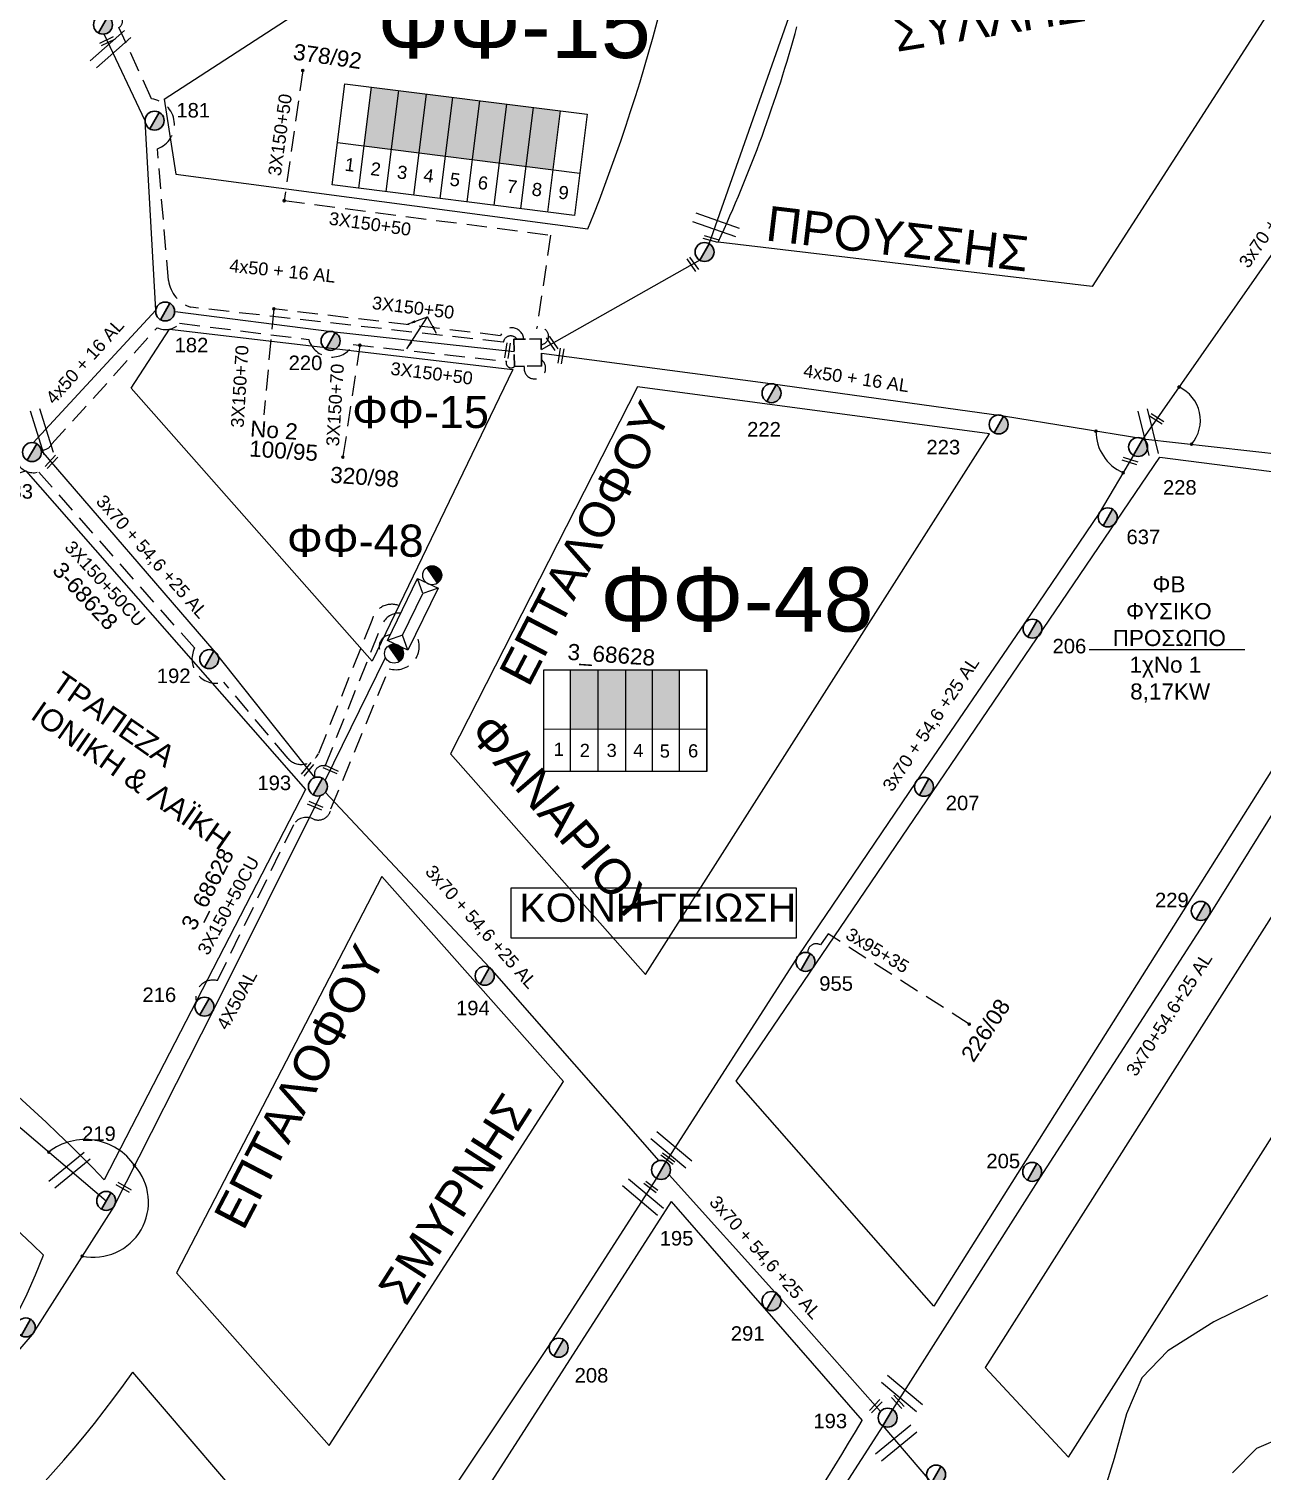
# Model space of a CAD drawing. Header units: millimetres. Extents: x 1421 to 7547, y 822 to 1863.
# Drawn here: x 5862.7 to 6016, y 1418.7 to 1597.9 of the extents above; entities that cross this region are included whole.
import ezdxf
from ezdxf.enums import TextEntityAlignment as Align

# ---------------------------------------------------------------- set-up
doc = ezdxf.new("R2010")
doc.units = ezdxf.units.MM
doc.linetypes.add('DASHED', pattern=[19.05, 12.7, -6.35])
doc.layers.get('0').update_dxf_attribs({"lineweight": 30})
for name, color, linetype, lineweight in [('4x50+13_5', 7, 'Continuous', 30), ('Pillar OTE', 7, 'Continuous', 30), ('TEXT_ΚΑΛΩΔΙΩΝ', 7, 'Continuous', 30), ('Άγνωστο εναέριο καλώδιο', 7, 'Continuous', 30), ('Άγνωστο Υπόγειο Καλώδιο', 7, 'DASHED', 30), ('Γυμνά εναέρια ΧΤ και ΦΟΠ (3Φ)   4x50+16AL', 7, 'Continuous', 30), ('Επιγραφές - Σχήματα', 7, 'Continuous', 30), ('Καλωδια Χ.Τ 3x95+35', 7, 'DASHED', 30), ('Καλώδια ΧΤ   3x150+50CU', 7, 'DASHED', 30), ('Καλώδια ΧΤ   3x150+70AL', 7, 'DASHED', 30), ('Μηχανική τομή', 7, 'Continuous', 30), ('Περίπτερο', 7, 'Continuous', 30), ('Στύλος ΦΜ', 7, 'Continuous', 30), ('Στύλος ΦΜ @ 1', 7, 'Continuous', 30), ('Συνδέσεις', 7, 'Continuous', 30), ('Συνεστραμμένα ΧΤ   3x70+54.6+25 AL', 7, 'SYN_LINE', 30), ('Τομή', 7, 'Continuous', 30), ('Υποσταθμός εναέριος 2 στύλων', 7, 'Continuous', 30), ('Υποσταθμός πόλεως', 7, 'Continuous', 30), ('Υπόβαθρο ΔΕΗ', 7, 'Continuous', 30)]:
    doc.layers.add(name, color=color, linetype=linetype, lineweight=lineweight)
doc.styles.add('arial', font='arial.ttf')
doc.styles.get("Standard").update_dxf_attribs({"font": 'arial.ttf'})
doc.linetypes.add('FRIDI', pattern='A,0.5,-0.001,["|",Standard,S=0.5,R=0,X=0,Y=0.16],-0.001', length=0.502)
doc.linetypes.add('SYN_LINE', pattern='A,0.5,-0.0001,["/\\/\\/\\/",Standard,S=0.1,R=0,X=0,Y=-0.05],-0.25', length=0.7501)
doc.dimstyles.new('ISO-25', dxfattribs={"dimtxt": 2.5, "dimasz": 2.5, "dimexe": 1.25, "dimexo": 0.625, "dimtad": 1, "dimtxsty": 'Standard', "dimcen": 2.5, "dimadec": 0, "dimazin": 0, "dimtfac": 1, "dimtmove": 0, "dimatfit": 3, "dimfxl": 1, "dimarcsym": 0})

# ---------------------------------------------------------------- blocks, each defined once
blk = doc.blocks.new('ΥΠΑΡΧΩΝ ΤΣΙΜΕΝΤΕΝΙΟΣ ΣΤΥΛΟΣ')
at = {"layer": 'Στύλος ΦΜ'}
blk.add_hatch(color=7, dxfattribs=at).paths.add_polyline_path([(-1.29, -2.28, 0.574793), (2.62, 0, 0.268822), (1.3, 2.27)])
at = {"layer": 'Στύλος ΦΜ', "color": 7}
blk.add_line((-1.29, -2.28), (1.3, 2.27), dxfattribs=at)
blk.add_circle((0, 0), 2.62, dxfattribs=at)
at = {"layer": 'Στύλος ΦΜ', "flags": 4}
for tag, p in [('ΑΡΙΘΜΟΣ', (-4.68, 8.05)), ('ΤΥΠΟΣ', (-4.91, 3.03))]:
    blk.add_attdef(tag, p, '', height=4, dxfattribs=at)
blk = doc.blocks.new('PILLAR YPOSTATHMOU')
at = {"layer": 'Περίπτερο', "ltscale": 40}
for points in [[(540.43, 2525.12), (540.43, 2526.01), (541.51, 2526.01)], [(541.59, 2523.53), (540.43, 2523.53), (540.43, 2524.86)], [(541.82, 2526.01), (542.91, 2526.01), (542.91, 2524.95)], [(542.91, 2524.59), (542.91, 2523.53), (541.92, 2523.53)]]:
    blk.add_lwpolyline(points, dxfattribs=at)
blk = doc.blocks.new('ΤΟΜΗ')
at = {"layer": 'Τομή', "lineweight": -3, "ltscale": 40}
for p, q in [((-11.37, 1.1), (11.37, 1.1)), ((11.37, -3.57), (-11.37, -3.57))]:
    blk.add_line(p, q, dxfattribs=at)
blk = doc.blocks.new('ΜΗΧΑΝΙΚΗ ΤΟΜΗ')
at = {"layer": 'Μηχανική τομή', "lineweight": -3, "ltscale": 40}
for p, q in [((-3.78, 1.15), (3.8, 1.15)), ((3.8, -0.4), (-3.78, -0.4))]:
    blk.add_line(p, q, dxfattribs=at)
blk = doc.blocks.new('_ΣΥΝΔΕΣΗ')
at = {"layer": 'Συνδέσεις', "linetype": 'SYN_LINE', "ltscale": 40}
blk.add_hatch(color=256, dxfattribs=at).paths.add_polyline_path([(0.5, -0.01, 1), (-0.5, -0.01, 1)])
at = {"layer": 'Συνδέσεις'}
blk.add_circle((0, -0.01), 0.5, dxfattribs=at)
blk = doc.blocks.new('ΥΠΟΣΤΑΘΜΟΣ ΕΝΑΕΡΙΟΣ ΕΠΙ 2 ΣΤΥΛΩΝ')
at = {"layer": 'Υποσταθμός εναέριος 2 στύλων', "linetype": 'Continuous', "lineweight": -3}
for points in [[(-11.97, -2.11, 0.574793), (-8.45, -0.07, 0.268822), (-9.64, 1.98)], [(9.68, -2.15, 0.574793), (13.19, -0.1, 0.268822), (12.01, 1.95)]]:
    blk.add_hatch(color=256, dxfattribs=at).paths.add_polyline_path(points)
for p, q in [((-11.97, -2.11), (-9.64, 1.98)), ((9.68, -2.15), (12.01, 1.95))]:
    blk.add_line(p, q, dxfattribs=at)
for centre in [(-10.81, -0.07), (10.84, -0.1)]:
    blk.add_circle(centre, 2.36, dxfattribs=at)
at = {"layer": 'Υποσταθμός πόλεως', "linetype": 'Continuous', "lineweight": -3, "ltscale": 40}
blk.add_lwpolyline([(-8.57, 2.82), (8.57, 2.82), (8.57, -2.82), (-8.57, -2.82)], close=True, dxfattribs=at)
for points in [[(-5.75, 0), (-8.57, 2.82)], [(-8.57, -2.82), (-5.75, 0)], [(-5.75, 0), (5.75, 0)], [(5.75, 0), (8.57, 2.82)], [(8.57, -2.82), (5.75, 0)]]:
    blk.add_lwpolyline(points, dxfattribs=at)
at = {"layer": 'Υποσταθμός εναέριος 2 στύλων', "ltscale": 40, "flags": 1}
for tag, p in [('ΜΕΤΑΣΧΗΜΑΤΙΣΜΟΣ', (14.09, 2.51)), ('ΙΣΧΥΣ', (14.07, -0.28)), ('ΑΡΙΘΜΟΣ', (14.19, -3))]:
    blk.add_attdef(tag, p, '', height=1.8, dxfattribs=at)

msp = doc.modelspace()

# ---------------------------------------------------------------- hatches: boundary and pattern name
at = {"layer": 'Καλώδια ΧΤ   3x150+50CU', "linetype": 'DASHED', "lineweight": -3, "ltscale": 0.2}
h = msp.add_hatch(color=2, dxfattribs=at)
h.dxf.hatch_style = 1
h.paths.add_polyline_path([(5904.37, 1583.31), (5907.78, 1582.88), (5908.7, 1590.19), (5905.29, 1590.62)])
h = msp.add_hatch(color=133, dxfattribs=at)
h.dxf.hatch_style = 1
h.paths.add_polyline_path([(5907.78, 1582.88), (5911.2, 1582.45), (5912.11, 1589.76), (5908.7, 1590.19)])
h = msp.add_hatch(color=5, dxfattribs=at)
h.dxf.hatch_style = 1
h.paths.add_polyline_path([(5915.38, 1589.35), (5912.11, 1589.76), (5911.2, 1582.45), (5914.47, 1582.04)])
h = msp.add_hatch(color=85, dxfattribs=at)
h.dxf.hatch_style = 1
h.paths.add_polyline_path([(5917.83, 1581.61), (5918.74, 1588.93), (5915.38, 1589.35), (5914.47, 1582.04)])
h = msp.add_hatch(color=27, dxfattribs=at)
h.dxf.hatch_style = 1
h.paths.add_polyline_path([(5922.11, 1588.51), (5918.74, 1588.93), (5917.83, 1581.61), (5921.2, 1581.19)])
h = msp.add_hatch(color=30, dxfattribs=at)
h.dxf.hatch_style = 1
h.paths.add_polyline_path([(5925.43, 1588.09), (5922.11, 1588.51), (5921.2, 1581.19), (5924.51, 1580.77)])
h = msp.add_hatch(color=173, dxfattribs=at)
h.dxf.hatch_style = 1
h.paths.add_polyline_path([(5924.51, 1580.77), (5927.87, 1580.35), (5928.79, 1587.67), (5925.43, 1588.09)])
h = msp.add_hatch(color=27, dxfattribs=at)
h.dxf.hatch_style = 1
h.paths.add_polyline_path([(5930.02, 1510.89), (5933.46, 1510.89), (5933.46, 1518.25), (5930.02, 1518.25)])
h = msp.add_hatch(color=30, dxfattribs=at)
h.dxf.hatch_style = 1
h.paths.add_polyline_path([(5933.46, 1510.89), (5936.9, 1510.89), (5936.9, 1518.25), (5933.46, 1518.25)])
h = msp.add_hatch(color=133, dxfattribs=at)
h.dxf.hatch_style = 1
h.paths.add_polyline_path([(5940.19, 1518.25), (5936.9, 1518.25), (5936.9, 1510.89), (5940.19, 1510.88)])
h = msp.add_hatch(color=6, dxfattribs=at)
h.dxf.hatch_style = 1
h.paths.add_polyline_path([(5943.58, 1510.88), (5943.58, 1518.25), (5940.19, 1518.25), (5940.19, 1510.88)])

# ---------------------------------------------------------------- linework, layer by layer
at = {"color": 10, "lineweight": -3, "ltscale": 0.2}
msp.add_line((5994.48, 1520.75), (6013.81, 1520.75), dxfattribs=at)
at = {"color": 2, "lineweight": -3, "ltscale": 0.2}
msp.add_lwpolyline([(5946.09, 1569.12), (5926.39, 1558)], dxfattribs=at)
at = {"layer": '4x50+13_5', "color": 30, "lineweight": -3, "ltscale": 0.2}
msp.add_lwpolyline([(5898.91, 1502.59), (5885.65, 1476), (5873.28, 1451.58), (5863.11, 1435.66), (5845.32, 1415.05), (5831.07, 1394.01), (5818.72, 1378.18)], dxfattribs=at)
at = {"layer": '4x50+13_5', "color": 2, "lineweight": -3, "ltscale": 0.2}
msp.add_lwpolyline([(5819.51, 1491.49), (5847.19, 1473.69), (5872.32, 1452.26)], dxfattribs=at)
at = {"layer": 'Pillar OTE', "lineweight": -3, "ltscale": 40}
for points in [[(5900.41, 1578.49), (5901.98, 1591.03), (5932.08, 1587.26), (5930.51, 1574.69), (5900.41, 1578.49)], [(5903.71, 1578.07), (5905.29, 1590.62)], [(5907.13, 1577.64), (5908.7, 1590.19)], [(5910.54, 1577.21), (5912.11, 1589.76)], [(5913.81, 1576.8), (5915.38, 1589.35)], [(5917.17, 1576.37), (5918.74, 1588.93)], [(5920.54, 1575.95), (5922.11, 1588.51)], [(5923.85, 1575.53), (5925.43, 1588.09)], [(5927.21, 1575.1), (5928.79, 1587.67)], [(5901.07, 1583.73), (5931.16, 1579.93)], [(5926.69, 1505.61), (5926.69, 1518.25), (5946.98, 1518.25), (5946.98, 1505.59), (5926.69, 1505.62)], [(5930.02, 1505.61), (5930.02, 1518.25)], [(5933.46, 1505.61), (5933.46, 1518.25)], [(5936.9, 1505.6), (5936.9, 1518.25)], [(5940.19, 1505.6), (5940.19, 1518.25)], [(5943.58, 1505.6), (5943.58, 1518.25)], [(5946.98, 1505.59), (5946.98, 1518.25)], [(5926.69, 1510.9), (5946.98, 1510.88)]]:
    msp.add_lwpolyline(points, dxfattribs=at)
at = {"layer": 'Άγνωστο εναέριο καλώδιο', "color": 30, "lineweight": -3, "ltscale": 0.2}
msp.add_lwpolyline([(5947.26, 1571.16), (5960.81, 1609.65)], dxfattribs=at)
at = {"layer": 'Άγνωστο Υπόγειο Καλώδιο', "color": 27, "lineweight": -3, "ltscale": 0.2}
msp.add_lwpolyline([(5899.54, 1506.28), (5906.58, 1523.83)], dxfattribs=at)
for centre, radius, start, end in [((5908.79, 1522.9), 2.39, 86.4078, 157.1317), ((5899.26, 1505.25), 1.07, 74.7515, 201.465)]:
    msp.add_arc(centre, radius, start, end, dxfattribs=at)
at = {"layer": 'Γυμνά εναέρια ΧΤ και ΦΟΠ (3Φ)   4x50+16AL', "color": 5, "linetype": 'SYN_LINE', "lineweight": -3, "ltscale": 10}
msp.add_lwpolyline([(6035.04, 1621.3), (6033.47, 1592.73), (6020.09, 1574.03), (6001.15, 1546.94)], dxfattribs=at)
at = {"layer": 'Γυμνά εναέρια ΧΤ και ΦΟΠ (3Φ)   4x50+16AL', "color": 5, "lineweight": -3, "ltscale": 0.2}
for points in [[(5863.25, 1546.45), (5878.49, 1562.92), (5877.17, 1586.42), (5872.06, 1597.21)], [(5880.88, 1562.73), (5900.3, 1560.28), (5923.01, 1557.8)], [(6001.15, 1546.94), (6023.3, 1544.43), (6042.42, 1541.98)]]:
    msp.add_lwpolyline(points, dxfattribs=at)
at = {"layer": 'Γυμνά εναέρια ΧΤ και ΦΟΠ (3Φ)   4x50+16AL', "color": 133, "lineweight": -3, "ltscale": 0.2}
msp.add_lwpolyline([(6001.15, 1546.94), (5983.82, 1549.74), (5954.87, 1553.77), (5926.4, 1557.55)], dxfattribs=at)
at = {"layer": 'Γυμνά εναέρια ΧΤ και ΦΟΠ (3Φ)   4x50+16AL', "color": 30, "linetype": 'DASHED', "lineweight": -2, "ltscale": 0.2}
msp.add_arc((5925.59, 1555.71), 1.34, 170.5296, 51.8744, dxfattribs=at)
at = {"layer": 'Επιγραφές - Σχήματα', "color": 190, "lineweight": -3}
msp.add_lwpolyline([(5922.6, 1484.93), (5958.11, 1484.93), (5958.11, 1491.11), (5922.6, 1491.11)], close=True, dxfattribs=at)
at = {"layer": 'Καλωδια Χ.Τ 3x95+35', "lineweight": -3, "ltscale": 0.2}
msp.add_lwpolyline([(5979.58, 1474.22), (5962.02, 1485.43), (5961.07, 1484.06, 0.60692), (5959.51, 1483.09, -1.983563)], format="xyb", dxfattribs=at)
at = {"layer": 'Καλώδια ΧΤ   3x150+50CU', "color": 27, "lineweight": -3, "ltscale": 0.2}
msp.add_lwpolyline([(5923.38, 1559.3, 0.678743), (5921.67, 1558.93), (5882.86, 1563.27, -0.290669), (5880.07, 1566.6), (5878.68, 1582.96, 0.796108), (5877.96, 1589.16), (5873.91, 1598.03, 1.231853), (5872.52, 1599.41)], format="xyb", dxfattribs=at)
at = {"layer": 'Καλώδια ΧΤ   3x150+50CU', "color": 2, "lineweight": -3, "ltscale": 0.2}
for points in [[(5896.74, 1592.69), (5894.45, 1576.52)], [(5894.45, 1576.52), (5927.55, 1572.23), (5925.81, 1560.61)]]:
    msp.add_lwpolyline(points, dxfattribs=at)
at = {"layer": 'Καλώδια ΧΤ   3x150+50CU', "color": 85, "lineweight": -3, "ltscale": 0.2}
msp.add_lwpolyline([(5924.21, 1559.31, 0.813838), (5921.32, 1559.74), (5893.15, 1563.07)], format="xyb", dxfattribs=at)
at = {"layer": 'Καλώδια ΧΤ   3x150+50CU', "color": 173, "lineweight": -3, "ltscale": 0.2}
msp.add_lwpolyline([(5864.25, 1545.53, 0.293719), (5865.57, 1546.29), (5878.65, 1560.74, 0.338089), (5881.45, 1561.29), (5897.49, 1559.27, 0.66861), (5903.01, 1558.64), (5922.06, 1556.56, 0.791504), (5923.05, 1555.91)], format="xyb", dxfattribs=at)
at = {"layer": 'Καλώδια ΧΤ   3x150+50CU', "color": 133, "lineweight": -3, "ltscale": 0.2}
msp.add_lwpolyline([(5908.71, 1526.21, 0.460935), (5905.33, 1524.36), (5898.69, 1507.8, -0.522301), (5894.92, 1507.2), (5886.94, 1516.72, -0.668658), (5883.31, 1520.95), (5863.93, 1542.81, -0.298525), (5861.49, 1543.59), (5834.34, 1535.15, -0.409222), (5832.88, 1533.5), (5829.44, 1523.55), (5850.42, 1517.05)], format="xyb", dxfattribs=at)
at = {"layer": 'Καλώδια ΧΤ   3x150+50CU', "color": 30, "lineweight": -3, "ltscale": 0.2}
msp.add_lwpolyline([(5886.16, 1479.63), (5895.65, 1499.08, -0.390311), (5898.15, 1499.66, 0.471789), (5900.25, 1500.97), (5907.47, 1518.38)], format="xyb", dxfattribs=at)
at = {"layer": 'Καλώδια ΧΤ   3x150+50CU', "color": 2, "lineweight": -3, "ltscale": 0.2}
msp.add_arc((5926.26, 1559.67), 1.04, 276.5074, 115.924, dxfattribs=at)
at = {"layer": 'Καλώδια ΧΤ   3x150+50CU', "color": 6, "lineweight": -3, "ltscale": 0.2}
msp.add_arc((5907.76, 1521.08), 1.52, 94.8658, 240.9627, dxfattribs=at)
at = {"layer": 'Καλώδια ΧΤ   3x150+50CU', "color": 30, "lineweight": -3, "ltscale": 0.2}
for centre, radius, start, end in [((5908.31, 1521.17), 2.92, 253.2229, 31.3881), ((5885.6, 1477.56), 2.14, 74.8074, 193.5841)]:
    msp.add_arc(centre, radius, start, end, dxfattribs=at)
at = {"layer": 'Καλώδια ΧΤ   3x150+70AL', "color": 85, "lineweight": -3, "ltscale": 0.2}
msp.add_lwpolyline([(5893.15, 1563.07), (5891.91, 1549.93)], dxfattribs=at)
at = {"layer": 'Καλώδια ΧΤ   3x150+70AL', "color": 173, "lineweight": -3, "ltscale": 0.2}
msp.add_lwpolyline([(5903.84, 1558.54), (5901.74, 1544.67)], dxfattribs=at)
at = {"layer": 'Συνεστραμμένα ΧΤ   3x70+54.6+25 AL', "color": 27, "linetype": 'SYN_LINE', "lineweight": -3, "ltscale": 20}
msp.add_lwpolyline([(5898.26, 1504.85), (5885.72, 1520.59), (5864.25, 1545.53)], dxfattribs=at)
at = {"layer": 'Συνεστραμμένα ΧΤ   3x70+54.6+25 AL', "color": 133, "linetype": 'SYN_LINE', "lineweight": -3, "ltscale": 20}
for points in [[(5999.98, 1544.9), (5995.73, 1537.71), (5986.49, 1524.06), (5972.94, 1504.3), (5958.32, 1482.71), (5941.85, 1457.13)], [(5968.85, 1424.3), (5960.76, 1411.76), (5952.62, 1400.66), (5935.2, 1380.22), (5918.68, 1363.14), (5899.14, 1342.25), (5879.04, 1323.55)]]:
    msp.add_lwpolyline(points, dxfattribs=at)
at = {"layer": 'Συνεστραμμένα ΧΤ   3x70+54.6+25 AL', "color": 30, "lineweight": -3, "ltscale": 20}
msp.add_lwpolyline([(6041.26, 1539.93), (6024.97, 1512.75), (6009.45, 1487.88), (5988.37, 1455.21), (5970.02, 1426.35)], dxfattribs=at)
at = {"layer": 'Συνεστραμμένα ΧΤ   3x70+54.6+25 AL', "color": 6, "linetype": 'SYN_LINE', "lineweight": -3, "ltscale": 20}
for points in [[(5899.55, 1504.47), (5907.02, 1519.76)], [(5899.56, 1503.01), (5919.94, 1481.25), (5940.98, 1457.25)], [(5942.27, 1455.49), (5956.15, 1440.1), (5968.54, 1426.1)]]:
    msp.add_lwpolyline(points, dxfattribs=at)
at = {"layer": 'Συνεστραμμένα ΧΤ   3x70+54.6+25 AL', "color": 5, "linetype": 'SYN_LINE', "lineweight": -3, "ltscale": 20}
msp.add_lwpolyline([(5940.69, 1455.08), (5927.58, 1434.68), (5910.3, 1408.83), (5896.27, 1390.39), (5874.7, 1362.17), (5852.02, 1335.44)], dxfattribs=at)
at = {"layer": 'Συνεστραμμένα ΧΤ   3x70+54.6+25 AL', "color": 85, "lineweight": -3, "ltscale": 20}
msp.add_lwpolyline([(5968.85, 1424.3), (5974.86, 1417.24), (6004.92, 1386.41)], dxfattribs=at)
at = {"layer": 'Υπόβαθρο ΔΕΗ', "lineweight": -3, "ltscale": 0.2}
for points in [[(5879.52, 1589.14), (5947.11, 1633)], [(5981.53, 1431.55), (5991.91, 1420.44), (6121.72, 1624.71), (6102.72, 1622.34), (5981.53, 1431.55)], [(6022.24, 1608.44), (5994.83, 1565.85), (5948.36, 1571.38)], [(5879.52, 1589.14), (5880.99, 1579.83), (5932.18, 1573.02)], [(5875.43, 1553.22), (5880.17, 1560.55), (5922.87, 1555.56), (5905.39, 1519.33), (5875.43, 1553.22)], [(5982.09, 1547.54), (5938.35, 1553.4), (5915.12, 1507.78), (5939.34, 1480.39)], [(5939.34, 1480.39), (5982.09, 1547.54)], [(5834.2, 1534.41), (5862.32, 1542.94), (5897.09, 1503.35), (5872.07, 1454.88)], [(5906.59, 1492.56), (5881.05, 1443.32)], [(5900.05, 1421.87), (5929.16, 1467.08), (5906.59, 1492.56)], [(5942.54, 1452.17), (5913.41, 1406.83), (5934.93, 1382.92)], [(5942.54, 1452.17), (5966.25, 1424.97)], [(5881.05, 1443.32), (5900.05, 1421.87)], [(5893.55, 1410.02), (5875.63, 1430.97)]]:
    msp.add_lwpolyline(points, dxfattribs=at)
msp.add_lwpolyline([(6003.24, 1544.65), (6038.83, 1540.08), (5975.16, 1439.2), (5950.61, 1467.14)], close=True, dxfattribs=at)
at = {"layer": 'Υπόβαθρο ΔΕΗ', "linetype": 'FRIDI', "lineweight": -3, "ltscale": 0.5}
for points in [[(6016.62, 1440.51), (6009.96, 1437.22), (6004.24, 1433.62), (6001.01, 1430.3), (5999.13, 1425.83), (5997.57, 1420.28), (5995.45, 1413.47)], [(6012.29, 1418.46), (6015.32, 1421.53), (6018.59, 1422.94)]]:
    msp.add_lwpolyline(points, dxfattribs=at)
at = {"layer": 'Υπόβαθρο ΔΕΗ', "lineweight": -3, "ltscale": 0.2}
for centre, radius, start, end in [((5727.4, 1655.84), 220.9, 337.9804, 354.065), ((5795.37, 1642.58), 168.75, 335.0404, 344.7289), ((5740.14, 1329.08), 182.3, 43.6381, 64.0435), ((5717.32, 1292.87), 212.07, 46.0416, 62.3551), ((5806.15, 1467.22), 62.27, 264.6981, 339.6146), ((5763.39, 1510.01), 137.27, 298.3846, 324.8453), ((5766.44, 1541.12), 231.11, 316.8043, 329.8315)]:
    msp.add_arc(centre, radius, start, end, dxfattribs=at)
at = {"layer": 'Υπόβαθρο ΔΕΗ', "lineweight": -3}
for centre, radius, start, end in [((6003.71, 1549.22), 4.58, 319.692, 65.0408), ((6000.92, 1547.87), 5.6, 179.8892, 246.6267), ((5869.73, 1452.5), 7.39, 34.135, 127.8906), ((5870.74, 1452.1), 6.84, 258.2118, 41.6409)]:
    msp.add_arc(centre, radius, start, end, dxfattribs=at)
at = {"layer": 'Υπόβαθρο ΔΕΗ', "lineweight": -3, "ltscale": 0.2}
msp.add_spline([(6059.32, 1427.26), (6039.08, 1423.45), (6021.8, 1411.19), (6008.49, 1391.75), (6005.12, 1379.4), (6002.87, 1368.9), (5996.46, 1351.24), (5990.29, 1339.43), (5985.3, 1332.49), (5969.38, 1313.74), (5956.85, 1301.09)], degree=3, dxfattribs=at)

# ---------------------------------------------------------------- block references
at = {"color": 10, "lineweight": -3, "xscale": 1.362583628674249, "yscale": 1.362583628674249, "zscale": 1.362583628674249, "rotation": 91.08875664499475}
msp.add_blockref('PILLAR YPOSTATHMOU', (9378.32, 885.07), dxfattribs=at)
at = {"layer": 'Μηχανική τομή', "lineweight": -3}
for p, xscale, yscale, zscale, rotation in [((5872.52, 1596.24), 0.249999999999919, 0.249999999999919, 0.249999999999919, 26.05511345296105), ((5947.44, 1571.66), 0.2499999999999189, 0.2499999999999189, 0.2499999999999189, 343.9213408094122), ((5945.13, 1568.57), 0.249999999999919, 0.249999999999919, 0.249999999999919, 304.8031447792123), ((5922.1, 1557.91), 0.249999999999919, 0.249999999999919, 0.249999999999919, 260.6040800444116), ((5927.67, 1558.74), 0.2499999999999189, 0.2499999999999189, 0.2499999999999189, 304.8031447792123), ((5928.74, 1557.24), 0.249999999999919, 0.249999999999919, 0.249999999999919, 260.6040800444116), ((6002.81, 1549.34), 0.2499999999999189, 0.2499999999999189, 0.2499999999999189, 327.882493656084), ((5865.44, 1544.14), 0.2499999999999189, 0.2499999999999189, 0.2499999999999189, 227.136384992309), ((5999.51, 1544.09), 0.249999999999919, 0.249999999999919, 0.249999999999919, 341.2081600888544), ((5897.26, 1505.95), 0.249999999999919, 0.249999999999919, 0.249999999999919, 230.2880211093091), ((5900.26, 1505.95), 0.249999999999919, 0.249999999999919, 0.249999999999919, 155.9345880576748), ((5898.34, 1501.45), 0.2499999999999189, 0.2499999999999189, 0.2499999999999189, 157.3804598297301), ((5942.06, 1457.45), 0.249999999999919, 0.249999999999919, 0.249999999999919, 323.4404315544538), ((5874.44, 1453.87), 0.249999999999919, 0.249999999999919, 0.249999999999919, 330.0314030871614), ((5939.95, 1453.93), 0.249999999999919, 0.249999999999919, 0.249999999999919, 323.4404315544538), ((5970.62, 1427.23), 0.249999999999919, 0.249999999999919, 0.249999999999919, 312.7666012036127), ((5968.02, 1426.7), 0.2499999999999189, 0.2499999999999189, 0.2499999999999189, 46.38539799431204)]:
    msp.add_blockref('ΜΗΧΑΝΙΚΗ ΤΟΜΗ', p, dxfattribs=dict(at, xscale=xscale, yscale=yscale, zscale=zscale, rotation=rotation))
at = {"layer": 'Στύλος ΦΜ @ 1', "lineweight": -3, "ltscale": 40}
ref = msp.add_blockref('ΥΠΑΡΧΩΝ ΤΣΙΜΕΝΤΕΝΙΟΣ ΣΤΥΛΟΣ', (5871.93, 1598.38), dxfattribs=dict(at, xscale=0.4499999999998181, yscale=0.4499999999998181, zscale=0.4499999999998181))
ref.add_attrib('ΤΥΠΟΣ', '180', (5869.24, 1602.14), dxfattribs={"layer": 'Στύλος ΦΜ', "height": 1.8, "flags": 4})
ref = msp.add_blockref('ΥΠΑΡΧΩΝ ΤΣΙΜΕΝΤΕΝΙΟΣ ΣΤΥΛΟΣ', (5878.34, 1586.46), dxfattribs=dict(at, xscale=0.4499999999998181, yscale=0.4499999999998181, zscale=0.4499999999998181))
ref.add_attrib('ΤΥΠΟΣ', '181', (5881.04, 1586.85), dxfattribs={"layer": 'Στύλος ΦΜ', "height": 1.8, "flags": 4})
at = {"layer": 'Στύλος ΦΜ @ 1', "lineweight": -3, "ltscale": 40, "xscale": 0.4499999999998181, "yscale": 0.4499999999998181, "zscale": 0.4499999999998181}
for p in [(5946.68, 1570.14), (5862.33, 1436.54)]:
    msp.add_blockref('ΥΠΑΡΧΩΝ ΤΣΙΜΕΝΤΕΝΙΟΣ ΣΤΥΛΟΣ', p, dxfattribs=at)
at = {"layer": 'Στύλος ΦΜ @ 1', "lineweight": -3, "ltscale": 40}
ref = msp.add_blockref('ΥΠΑΡΧΩΝ ΤΣΙΜΕΝΤΕΝΙΟΣ ΣΤΥΛΟΣ', (5879.65, 1562.75), dxfattribs=dict(at, xscale=0.4499999999998181, yscale=0.4499999999998181, zscale=0.4499999999998181))
ref.add_attrib('ΤΥΠΟΣ', '182', (5880.82, 1557.68), dxfattribs={"layer": 'Στύλος ΦΜ', "height": 1.8, "flags": 4})
ref = msp.add_blockref('ΥΠΑΡΧΩΝ ΤΣΙΜΕΝΤΕΝΙΟΣ ΣΤΥΛΟΣ', (5900.21, 1559.1), dxfattribs=dict(at, xscale=0.4499999999998181, yscale=0.4499999999998181, zscale=0.4499999999998181))
ref.add_attrib('ΤΥΠΟΣ', '220', (5894.99, 1555.47), dxfattribs={"layer": 'Στύλος ΦΜ', "height": 1.8, "flags": 4})
ref = msp.add_blockref('ΥΠΑΡΧΩΝ ΤΣΙΜΕΝΤΕΝΙΟΣ ΣΤΥΛΟΣ', (5955, 1552.6), dxfattribs=dict(at, xscale=0.4499999999998181, yscale=0.4499999999998181, zscale=0.4499999999998181))
ref.add_attrib('ΤΥΠΟΣ', '222', (5951.97, 1547.22), dxfattribs={"layer": 'Στύλος ΦΜ', "height": 1.8, "flags": 4})
ref = msp.add_blockref('ΥΠΑΡΧΩΝ ΤΣΙΜΕΝΤΕΝΙΟΣ ΣΤΥΛΟΣ', (5983.23, 1548.72), dxfattribs=dict(at, xscale=0.4499999999998181, yscale=0.4499999999998181, zscale=0.4499999999998181))
ref.add_attrib('ΤΥΠΟΣ', '223', (5974.25, 1545), dxfattribs={"layer": 'Στύλος ΦΜ', "height": 1.8, "flags": 4})
ref = msp.add_blockref('ΥΠΑΡΧΩΝ ΤΣΙΜΕΝΤΕΝΙΟΣ ΣΤΥΛΟΣ', (5863.1, 1545.29), dxfattribs=dict(at, xscale=0.4499999999998181, yscale=0.4499999999998181, zscale=0.4499999999998181))
ref.add_attrib('ΤΥΠΟΣ', '183', (5859.03, 1539.5), dxfattribs={"layer": 'Στύλος ΦΜ', "height": 1.8, "flags": 4})
ref = msp.add_blockref('ΥΠΑΡΧΩΝ ΤΣΙΜΕΝΤΕΝΙΟΣ ΣΤΥΛΟΣ', (6000.56, 1545.92), dxfattribs=dict(at, xscale=0.4499999999998181, yscale=0.4499999999998181, zscale=0.4499999999998181))
ref.add_attrib('ΤΥΠΟΣ', '228', (6003.64, 1540), dxfattribs={"layer": 'Στύλος ΦΜ', "height": 1.8, "flags": 4})
ref = msp.add_blockref('ΥΠΑΡΧΩΝ ΤΣΙΜΕΝΤΕΝΙΟΣ ΣΤΥΛΟΣ', (5996.78, 1537.17), dxfattribs=dict(at, xscale=0.4499999999998181, yscale=0.4499999999998181, zscale=0.4499999999998181))
ref.add_attrib('ΤΥΠΟΣ', '637', (5999.11, 1533.85), dxfattribs={"layer": 'Στύλος ΦΜ', "height": 1.8, "flags": 4})
ref = msp.add_blockref('ΥΠΑΡΧΩΝ ΤΣΙΜΕΝΤΕΝΙΟΣ ΣΤΥΛΟΣ', (5987.43, 1523.35), dxfattribs=dict(at, xscale=0.4499999999998181, yscale=0.4499999999998181, zscale=0.4499999999998181))
ref.add_attrib('ΤΥΠΟΣ', '206', (5989.92, 1520.28), dxfattribs={"layer": 'Στύλος ΦΜ', "height": 1.8, "flags": 4})
ref = msp.add_blockref('ΥΠΑΡΧΩΝ ΤΣΙΜΕΝΤΕΝΙΟΣ ΣΤΥΛΟΣ', (5885.13, 1519.57), dxfattribs=dict(at, xscale=0.4499999999998181, yscale=0.4499999999998181, zscale=0.4499999999998181))
ref.add_attrib('ΤΥΠΟΣ', '192', (5878.61, 1516.59), dxfattribs={"layer": 'Στύλος ΦΜ', "height": 1.8, "flags": 4})
ref = msp.add_blockref('ΥΠΑΡΧΩΝ ΤΣΙΜΕΝΤΕΝΙΟΣ ΣΤΥΛΟΣ', (5898.63, 1503.74), dxfattribs=dict(at, xscale=0.4499999999998181, yscale=0.4499999999998181, zscale=0.4499999999998181))
ref.add_attrib('ΤΥΠΟΣ', '193', (5891.11, 1503.29), dxfattribs={"layer": 'Στύλος ΦΜ', "height": 1.8, "flags": 4})
ref = msp.add_blockref('ΥΠΑΡΧΩΝ ΤΣΙΜΕΝΤΕΝΙΟΣ ΣΤΥΛΟΣ', (5973.95, 1503.7), dxfattribs=dict(at, xscale=0.4499999999998181, yscale=0.4499999999998181, zscale=0.4499999999998181))
ref.add_attrib('ΤΥΠΟΣ', '207', (5976.65, 1500.8), dxfattribs={"layer": 'Στύλος ΦΜ', "height": 1.8, "flags": 4})
ref = msp.add_blockref('ΥΠΑΡΧΩΝ ΤΣΙΜΕΝΤΕΝΙΟΣ ΣΤΥΛΟΣ', (6008.34, 1488.28), dxfattribs=dict(at, xscale=0.4499999999998181, yscale=0.4499999999998181, zscale=0.4499999999998181))
ref.add_attrib('ΤΥΠΟΣ', '229', (6002.65, 1488.74), dxfattribs={"layer": 'Στύλος ΦΜ', "height": 1.8, "flags": 4})
ref = msp.add_blockref('ΥΠΑΡΧΩΝ ΤΣΙΜΕΝΤΕΝΙΟΣ ΣΤΥΛΟΣ', (5959.22, 1481.95), dxfattribs=dict(at, xscale=0.4499999999998181, yscale=0.4499999999998181, zscale=0.4499999999998181))
ref.add_attrib('ΤΥΠΟΣ', '955', (5960.93, 1478.37), dxfattribs={"layer": 'Στύλος ΦΜ', "height": 1.8, "flags": 4})
ref = msp.add_blockref('ΥΠΑΡΧΩΝ ΤΣΙΜΕΝΤΕΝΙΟΣ ΣΤΥΛΟΣ', (5919.36, 1480.23), dxfattribs=dict(at, xscale=0.4499999999998181, yscale=0.4499999999998181, zscale=0.4499999999998181))
ref.add_attrib('ΤΥΠΟΣ', '194', (5915.79, 1475.32), dxfattribs={"layer": 'Στύλος ΦΜ', "height": 1.8, "flags": 4})
ref = msp.add_blockref('ΥΠΑΡΧΩΝ ΤΣΙΜΕΝΤΕΝΙΟΣ ΣΤΥΛΟΣ', (5884.53, 1476.39), dxfattribs=dict(at, xscale=0.4499999999998181, yscale=0.4499999999998181, zscale=0.4499999999998181))
ref.add_attrib('ΤΥΠΟΣ', '216', (5876.83, 1476.97), dxfattribs={"layer": 'Στύλος ΦΜ', "height": 1.8, "flags": 4})
ref = msp.add_blockref('ΥΠΑΡΧΩΝ ΤΣΙΜΕΝΤΕΝΙΟΣ ΣΤΥΛΟΣ', (5872.32, 1452.26), dxfattribs=dict(at, xscale=0.4499999999998181, yscale=0.4499999999998181, zscale=0.4499999999998181))
ref.add_attrib('ΤΥΠΟΣ', '219', (5869.32, 1459.71), dxfattribs={"layer": 'Στύλος ΦΜ', "height": 1.8, "flags": 4})
ref = msp.add_blockref('ΥΠΑΡΧΩΝ ΤΣΙΜΕΝΤΕΝΙΟΣ ΣΤΥΛΟΣ', (5941.27, 1456.11), dxfattribs=dict(at, xscale=0.4499999999998181, yscale=0.4499999999998181, zscale=0.4499999999998181))
ref.add_attrib('ΤΥΠΟΣ', '195', (5941.1, 1446.72), dxfattribs={"layer": 'Στύλος ΦΜ', "height": 1.8, "flags": 4})
ref = msp.add_blockref('ΥΠΑΡΧΩΝ ΤΣΙΜΕΝΤΕΝΙΟΣ ΣΤΥΛΟΣ', (5987.39, 1455.87), dxfattribs=dict(at, xscale=0.4499999999998181, yscale=0.4499999999998181, zscale=0.4499999999998181))
ref.add_attrib('ΤΥΠΟΣ', '205', (5981.7, 1456.32), dxfattribs={"layer": 'Στύλος ΦΜ', "height": 1.8, "flags": 4})
ref = msp.add_blockref('ΥΠΑΡΧΩΝ ΤΣΙΜΕΝΤΕΝΙΟΣ ΣΤΥΛΟΣ', (5955, 1439.82), dxfattribs=dict(at, xscale=0.4499999999998181, yscale=0.4499999999998181, zscale=0.4499999999998181))
ref.add_attrib('ΤΥΠΟΣ', '291', (5949.94, 1434.89), dxfattribs={"layer": 'Στύλος ΦΜ', "height": 1.8, "flags": 4})
ref = msp.add_blockref('ΥΠΑΡΧΩΝ ΤΣΙΜΕΝΤΕΝΙΟΣ ΣΤΥΛΟΣ', (5928.55, 1434.02), dxfattribs=dict(at, xscale=0.4499999999998181, yscale=0.4499999999998181, zscale=0.4499999999998181))
ref.add_attrib('ΤΥΠΟΣ', '208', (5930.53, 1429.7), dxfattribs={"layer": 'Στύλος ΦΜ', "height": 1.8, "flags": 4})
ref = msp.add_blockref('ΥΠΑΡΧΩΝ ΤΣΙΜΕΝΤΕΝΙΟΣ ΣΤΥΛΟΣ', (5969.43, 1425.33), dxfattribs=dict(at, xscale=0.4499999999998181, yscale=0.4499999999998181, zscale=0.4499999999998181))
ref.add_attrib('ΤΥΠΟΣ', '193', (5960.2, 1424.02), dxfattribs={"layer": 'Στύλος ΦΜ', "height": 1.8, "flags": 4})
ref = msp.add_blockref('ΥΠΑΡΧΩΝ ΤΣΙΜΕΝΤΕΝΙΟΣ ΣΤΥΛΟΣ', (5975.45, 1418.26), dxfattribs=dict(at, xscale=0.4499999999998181, yscale=0.4499999999998181, zscale=0.4499999999998181))
ref.add_attrib('ΤΥΠΟΣ', '6', (5972.54, 1411.92), dxfattribs={"layer": 'Στύλος ΦΜ', "height": 1.8, "flags": 4})
at = {"layer": 'Συνδέσεις', "lineweight": -3, "xscale": 0.25, "yscale": 0.25, "zscale": 0.25}
for p in [(5896.74, 1592.69), (5894.45, 1576.52), (5893.15, 1563.07), (5903.84, 1558.55), (6005.64, 1553.37), (5995.32, 1547.88), (6007.2, 1546.26), (5901.74, 1544.67), (5998.7, 1542.73), (5979.58, 1474.22), (5865.2, 1458.33), (5875.85, 1456.65), (5869.34, 1445.41)]:
    msp.add_blockref('_ΣΥΝΔΕΣΗ', p, dxfattribs=at)
at = {"layer": 'Τομή', "lineweight": -3}
for p, xscale, yscale, zscale, rotation in [((5873.06, 1595.1), 0.2499999999998872, 0.2499999999998872, 0.2499999999998872, 221.4607930684437), ((5948.19, 1573.8), 0.2499999999998872, 0.2499999999998872, 0.2499999999998872, 340.6192551296273), ((5864.61, 1547.92), 0.2499999999998872, 0.2499999999998872, 0.2499999999998872, 287.4289629423301), ((6001.5, 1547.67), 0.2499999999998872, 0.2499999999998872, 0.2499999999998872, 103.8795740413287), ((5942.36, 1458.37), 0.2499999999998873, 0.2499999999998873, 0.2499999999998873, 139.9727449912624), ((5867.96, 1455.84), 0.2499999999998873, 0.2499999999998873, 0.2499999999998873, 219.3042336085488), ((5938.84, 1452.5), 0.2499999999998873, 0.2499999999998873, 0.2499999999998873, 139.9727449912624), ((5971.02, 1428.1), 0.2499999999998873, 0.2499999999998873, 0.2499999999998873, 139.9727449912624), ((5970.68, 1421.94), 0.2499999999998873, 0.2499999999998873, 0.2499999999998873, 219.3042336085488)]:
    msp.add_blockref('ΤΟΜΗ', p, dxfattribs=dict(at, xscale=xscale, yscale=yscale, zscale=zscale, rotation=rotation))
at = {"layer": 'Υποσταθμός εναέριος 2 στύλων', "lineweight": -3, "xscale": 0.4999999999999997, "yscale": 0.4999999999999997, "zscale": 0.4999999999999997, "rotation": 64.09739235511326}
msp.add_blockref('ΥΠΟΣΤΑΘΜΟΣ ΕΝΑΕΡΙΟΣ ΕΠΙ 2 ΣΤΥΛΩΝ', (5910.42, 1525.13), dxfattribs=at)

# ---------------------------------------------------------------- texts
at = {"lineweight": -3, "ltscale": 40, "attachment_point": 1, "style": 'arial'}
for s, insert, char_height, width, rotation in [('{\\H1.083x;ΣΥΛΛΗΣ}', (5969.85, 1599.27), 4, 35.3422, 9.2981), ('{\\H1.083x;ΠΡΟΥΣΣΗΣ}', (5954.67, 1575.9), 4, 35.3422, 353.173), ('{\\H1.083x;ΕΠΤΑΛΟΦΟΥ}', (5920.98, 1517.94), 4, 42.6234, 62.4485), ('{\\H1.083x;ΤΡΑΠΕΖΑ\\PΙΟΝΙΚΗ & ΛΑΪΚΗ}', (5866.9, 1518.2), 2.5, 42.6234, 325.0926), ('{\\H1.083x;ΦΑΝΑΡΙΟΥ}', (5920.4, 1513.2), 4, 35.3422, 310.6611), ('{\\H1.083x;ΕΠΤΑΛΟΦΟΥ}', (5885.53, 1450.42), 4, 42.6234, 62.4485), ('{\\H1.083x;ΣΜΥΡΝΗΣ}', (5905.92, 1441.38), 4, 42.6234, 57.3819)]:
    msp.add_mtext(s, dxfattribs=dict(at, insert=insert, char_height=char_height, width=width, rotation=rotation))
at = {"lineweight": -3, "ltscale": 30, "char_height": 1.63, "width": 11.2573, "attachment_point": 1, "rotation": 352.8555}
for s, insert in [('1', (5902.09, 1581.87)), ('2', (5905.29, 1581.33)), ('3', (5908.59, 1580.92)), ('4', (5911.87, 1580.51)), ('5', (5915.14, 1580.02)), ('6', (5918.63, 1579.61)), ('7', (5922.23, 1579.15)), ('8', (5925.33, 1578.79)), ('9', (5928.64, 1578.41))]:
    msp.add_mtext(s, dxfattribs=dict(at, insert=insert))
at = {"lineweight": -3, "ltscale": 30, "char_height": 1.63, "width": 11.2573, "attachment_point": 1}
for s, insert in [('1', (5927.93, 1509.18)), ('2', (5931.17, 1509.04)), ('3', (5934.5, 1509.04)), ('4', (5937.81, 1509.04)), ('5', (5941.11, 1508.96)), ('6', (5944.63, 1508.99))]:
    msp.add_mtext(s, dxfattribs=dict(at, insert=insert))
at = {"layer": 'TEXT_ΚΑΛΩΔΙΩΝ', "lineweight": -3, "ltscale": 0.2, "style": 'arial'}
for s, rotation, p in [('3x70 + 54,6 +25 AL', 55.672, (6014.28, 1568.01)), ('4x50 + 16 AL', 354.0824, (5887.57, 1567.68)), ('4x50 + 16 AL', 48.1086, (5865.84, 1551.1)), ('4x50 + 16 AL', 351.6685, (5958.87, 1554.63)), ('3x70 + 54,6 +25 AL', 311.5151, (5870.96, 1539.09)), ('3x70 + 54,6 +25 AL', 56.0712, (5970.01, 1502.98)), ('3x70 + 54,6 +25 AL', 311.5151, (5911.86, 1493.09)), ('3x95+35', 328.9357, (5964.07, 1484.93)), ('3x70 + 54,6 +25 AL', 311.5151, (5947.17, 1452.03))]:
    msp.add_text(s, height=1.6, rotation=rotation, dxfattribs=at).set_placement(p)
at = {"layer": 'TEXT_ΚΑΛΩΔΙΩΝ', "lineweight": -3, "ltscale": 0.2}
msp.add_text('3x70+54.6+25 AL', height=1.6, rotation=57.1685, dxfattribs=at).set_placement((6004.4, 1475.45), align=Align.MIDDLE_CENTER)
at = {"layer": 'TEXT_ΚΑΛΩΔΙΩΝ', "lineweight": -3, "char_height": 1.6, "attachment_point": 1}
for s, insert, rotation in [('3X150+50', (5892.42, 1579.73), 82.0907), ('3X150+50', (5900.15, 1575.14), 352.0145), ('3X150+50', (5905.48, 1564.66), 352.9646), ('3X150+70', (5887.8, 1548.37), 86.489), ('3X150+70', (5899.65, 1546.07), 86.489), ('3X150+50', (5907.79, 1556.49), 352.9646), ('3X150+50CU', (5868.22, 1534.44), 312.6345), ('3X150+50CU', (5883.58, 1483.42), 61.5208), ('4X50AL', (5885.95, 1474.13), 61.5208)]:
    msp.add_mtext_dynamic_manual_height_columns(s, width=1.8, gutter_width=12.5, heights=[0.0453], dxfattribs=dict(at, insert=insert, rotation=rotation))
at = {"layer": 'Επιγραφές - Σχήματα', "color": 190, "lineweight": -3, "insert": (5923.69, 1490.43), "char_height": 3.5, "width": 35.1311, "attachment_point": 1}
msp.add_mtext('KOINH ΓΕΙΩΣΗ', dxfattribs=at)
at = {"layer": 'Υπόβαθρο ΔΕΗ', "lineweight": -3, "attachment_point": 1}
for s, width, heights, insert, char_height in [('ΦΦ-15', 30.8332, [0], (5906.02, 1602.24), 8), ('ΦΦ-15', 30.8332, [0], (5902.89, 1552.27), 4), ('ΦΦ-48', 30.8332, [0], (5894.78, 1536.28), 4), ('ΦΦ-48', 30.8332, [0], (5933.7, 1530.99), 8), ('{\\W8.64836; }ΦΒ \\P{\\W4.42067; }ΦΥΣΙΚΟ \\P{\\W2.28183; }ΠΡΟΣΩΠΟ', 17.2548, [9.11], (5995.63, 1529.86), 2), ('{\\W5.64938; }1χΝο 1\\P{\\W5.75656; }8,17KW', 17.2548, [0], (5995.1, 1519.88), 2)]:
    msp.add_mtext_dynamic_manual_height_columns(s, width=width, gutter_width=12.5, heights=heights, dxfattribs=dict(at, insert=insert, char_height=char_height))
at = {"layer": 'Υπόβαθρο ΔΕΗ', "lineweight": -3, "char_height": 2, "attachment_point": 1}
for s, width, insert, rotation in [('378/92', 17.2548, (5895.74, 1596.05), 351.8211), ('No 2', 17.2548, (5890.3, 1549.22), 355.9974), ('100/95', 17.2548, (5890.18, 1546.75), 355.9974), ('320/98', 17.2548, (5900.25, 1543.49), 355.9974), ('3-68628', 13.4847, (5866.97, 1531.85), 313), ('3_68628', 17.2548, (5929.74, 1521.49), 355.9974), ('3_68628', 12.2928, (5881.54, 1486.6), 62.9747), ('226/08', 17.2548, (5978.42, 1470.45), 56.7562)]:
    msp.add_mtext_dynamic_manual_height_columns(s, width=width, gutter_width=12.5, heights=[0], dxfattribs=dict(at, insert=insert, rotation=rotation))

# ---------------------------------------------------------------- leaders
at = {"layer": 'Επιγραφές - Σχήματα', "lineweight": -3, "ltscale": 40}
for points in [[(5909.7, 1558.12), (5912.23, 1562.07)], [(5909.77, 1561.17), (5912.23, 1562.07)], [(5913.38, 1560.02), (5912.23, 1562.07)]]:
    msp.add_leader(points, dimstyle='ISO-25', override={"dimasz": 1, "dimtad": 0}, dxfattribs=at)

doc.saveas('drawing.dxf')
